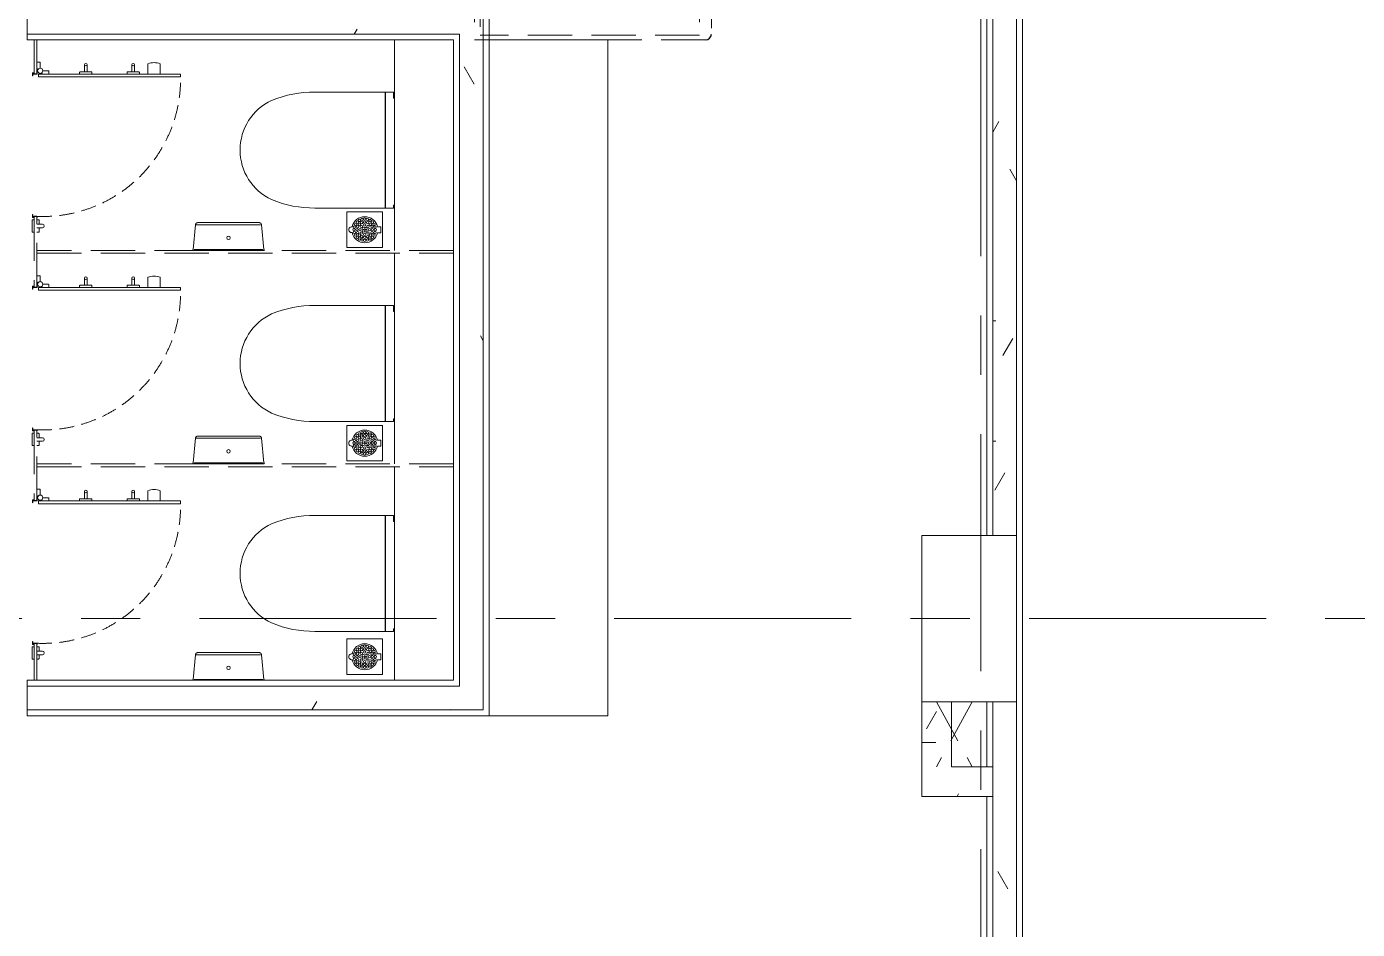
# Model space of a CAD drawing. Header units: millimetres. Extents: x -1834842 to 700335, y -490313101 to 518363.
# Drawn here: x -1238549 to -1232934, y 317059 to 320866 of the extents above; entities that cross this region are included whole.
import ezdxf

# ---------------------------------------------------------------- set-up
doc = ezdxf.new("R2010")
doc.units = ezdxf.units.MM
doc.header["$LTSCALE"] = 0.5
for name, pattern in [('DASHED', [19.05, 12.7, -6.35]), ('IDA - Grid Line', [3500, 2000, -500, 500, -500]), ('IDA - Hidden 065', [537.5, 375, -162.5])]:
    doc.linetypes.add(name, pattern=pattern)
doc.layers.get('0').update_dxf_attribs({"color": 8})
for name, color, linetype, lineweight in [('0-1', 8, 'Continuous', 5), ('A-_FURT----_E', 6, 'Continuous', 9), ('A-_WALL----_H-1', 7, 'Continuous', 9), ('S-_COLN----_E-2', 7, 'Continuous', 9)]:
    doc.layers.add(name, color=color, linetype=linetype, lineweight=lineweight)
doc.layers.add('0-LOWER ROOF', color=7, linetype='Continuous')
for name, color, linetype, lineweight, true_color in [('A-_DETA----_E-2', 6, 'IDA - Hidden 065', 9, 0xff00ff), ('A-_DETA----_E-3', 6, 'Continuous', 25, 0xff00ff), ('A-_DETA----_ED-3', 6, 'IDA - Hidden 065', 9, 0xff00ff), ('A-_FLOR----_E', 6, 'Continuous', 9, 0xff00ff), ('A-_GENM----_M', 6, 'Continuous', 9, 0xff00ff), ('A-_WALL----_E', 6, 'Continuous', 9, 0xff00ff), ('A-_WALL----_E-1', 6, 'Continuous', 18, 0xff00ff), ('A-_WALL----_H-2', 9, 'Continuous', 9, 0x808080), ('A-_WALLPRTN_E-1', 6, 'Continuous', 18, 0xff00ff), ('M-_SANIFIXR_E', 6, 'Continuous', 9, 0xff00ff), ('S-_ANOTGRID_E-1', 9, 'IDA - Grid Line', 9, 0x808080)]:
    doc.layers.add(name, color=color, linetype=linetype, lineweight=lineweight, true_color=true_color)

# ---------------------------------------------------------------- blocks, each defined once
blk = doc.blocks.new('1599_DB_A_BLK3_1STGD_R21_rvt-2-BLK 2 LOWER ROOF PLAN')
at = {"color": 8}
for p, q in [((-164544, -30416.4), (-164544, -30446.9)), ((-164533, -30416.4), (-164533, -30446.9)), ((-164344, -30416.4), (-164344, -30446.9)), ((-164333, -30416.4), (-164333, -30446.9)), ((-164276.4, -30455.9), (-164276.4, -30412.9)), ((-164224.4, -30412.9), (-164224.4, -30455.9)), ((-164564.5, -30448.9), (-164564.5, -30455.9)), ((-164514.5, -30446.9), (-164562.5, -30446.9)), ((-164512.5, -30455.9), (-164512.5, -30448.9)), ((-164364.5, -30448.9), (-164364.5, -30455.9)), ((-164314.5, -30446.9), (-164362.5, -30446.9)), ((-164312.5, -30455.9), (-164312.5, -30448.9)), ((-164765.4, -31120.8), (-164765.4, -31072.8)), ((-164756.4, -31070.8), (-164763.4, -31070.8)), ((-164744.4, -31070.8), (-164737.4, -31070.8)), ((-164744.4, -31089.3), (-164720.9, -31089.3)), ((-164744.4, -31104.3), (-164720.9, -31104.3)), ((-164735.4, -31089.3), (-164735.4, -31072.8)), ((-164735.4, -31120.8), (-164735.4, -31104.3)), ((-164756.4, -31122.8), (-164763.4, -31122.8)), ((-164744.4, -31122.8), (-164737.4, -31122.8)), ((-164544, -31316.4), (-164544, -31346.9)), ((-164533, -31316.4), (-164533, -31346.9)), ((-164344, -31316.4), (-164344, -31346.9)), ((-164333, -31316.4), (-164333, -31346.9)), ((-164276.4, -31355.9), (-164276.4, -31312.9)), ((-164224.4, -31312.9), (-164224.4, -31355.9)), ((-164564.5, -31348.9), (-164564.5, -31355.9)), ((-164514.5, -31346.9), (-164562.5, -31346.9)), ((-164512.5, -31355.9), (-164512.5, -31348.9)), ((-164364.5, -31348.9), (-164364.5, -31355.9)), ((-164314.5, -31346.9), (-164362.5, -31346.9)), ((-164312.5, -31355.9), (-164312.5, -31348.9)), ((-164765.4, -32020.8), (-164765.4, -31972.8)), ((-164756.4, -31970.8), (-164763.4, -31970.8)), ((-164744.4, -31970.8), (-164737.4, -31970.8)), ((-164744.4, -31989.3), (-164720.9, -31989.3)), ((-164744.4, -32004.3), (-164720.9, -32004.3)), ((-164735.4, -31989.3), (-164735.4, -31972.8)), ((-164735.4, -32020.8), (-164735.4, -32004.3)), ((-164756.4, -32022.8), (-164763.4, -32022.8)), ((-164744.4, -32022.8), (-164737.4, -32022.8)), ((-164544, -32216.4), (-164544, -32246.9)), ((-164533, -32216.4), (-164533, -32246.9)), ((-164344, -32216.4), (-164344, -32246.9)), ((-164333, -32216.4), (-164333, -32246.9)), ((-164276.4, -32255.9), (-164276.4, -32212.9)), ((-164224.4, -32212.9), (-164224.4, -32255.9)), ((-164564.5, -32248.9), (-164564.5, -32255.9)), ((-164514.5, -32246.9), (-164562.5, -32246.9)), ((-164512.5, -32255.9), (-164512.5, -32248.9)), ((-164364.5, -32248.9), (-164364.5, -32255.9)), ((-164314.5, -32246.9), (-164362.5, -32246.9)), ((-164312.5, -32255.9), (-164312.5, -32248.9)), ((-164765.4, -32920.8), (-164765.4, -32872.8)), ((-164756.4, -32870.8), (-164763.4, -32870.8)), ((-164744.4, -32870.8), (-164737.4, -32870.8)), ((-164744.4, -32889.3), (-164720.9, -32889.3)), ((-164735.4, -32889.3), (-164735.4, -32872.8)), ((-164756.4, -32922.8), (-164763.4, -32922.8)), ((-164744.4, -32904.3), (-164720.9, -32904.3)), ((-164744.4, -32922.8), (-164737.4, -32922.8)), ((-164735.4, -32920.8), (-164735.4, -32904.3))]:
    blk.add_line(p, q, dxfattribs=at)
for points in [[(-164730.9, -30431.4), (-164730.9, -30408.4, 0.414214), (-164732.9, -30406.4), (-164744.4, -30406.4), (-164744.4, -30433.9), (-164742, -30433.9), (-164742, -30442.4)], [(-164719.9, -30442.4), (-164696.9, -30442.4, -0.414214), (-164694.9, -30444.4), (-164694.9, -30455.9), (-164722.4, -30455.9), (-164722.4, -30453.5), (-164730.9, -30453.5)], [(-164730.9, -31331.4), (-164730.9, -31308.4, 0.414214), (-164732.9, -31306.4), (-164744.4, -31306.4), (-164744.4, -31333.9), (-164742, -31333.9), (-164742, -31342.4)], [(-164719.9, -31342.4), (-164696.9, -31342.4, -0.414214), (-164694.9, -31344.4), (-164694.9, -31355.9), (-164722.4, -31355.9), (-164722.4, -31353.5), (-164730.9, -31353.5)], [(-164730.9, -32231.4), (-164730.9, -32208.4, 0.414214), (-164732.9, -32206.4), (-164744.4, -32206.4), (-164744.4, -32233.9), (-164742, -32233.9), (-164742, -32242.4)], [(-164719.9, -32242.4), (-164696.9, -32242.4, -0.414214), (-164694.9, -32244.4), (-164694.9, -32255.9), (-164722.4, -32255.9), (-164722.4, -32253.5), (-164730.9, -32253.5)]]:
    blk.add_lwpolyline(points, format="xyb", dxfattribs=at)
for points in [[(-164763.7, -30461.9, 0.291473), (-164762.5, -30463.7, 1), (-164762, -30462.6, -0.291473), (-164762.5, -30461.9), (-164762.5, -30454.1, -0.350085), (-164760.7, -30452.9, -1), (-164760.7, -30455.4), (-164760.7, -30455.9), (-164744.2, -30455.9, 0.414214), (-164743.7, -30455.4), (-164743.7, -30451.8, 0.327538), (-164744.4, -30450.9), (-164744.4, -30454.7), (-164756.4, -30454.7), (-164756.4, -30451.9, 0.414214), (-164757.4, -30450.9), (-164760.7, -30450.9, 0.414214), (-164763.7, -30453.9)], [(-164763.7, -31050, -0.291473), (-164762.5, -31048.2, -1), (-164762, -31049.3, 0.291473), (-164762.5, -31050), (-164762.5, -31057.8, 0.350085), (-164760.7, -31059, 1), (-164760.7, -31056.5), (-164760.7, -31056), (-164744.2, -31056, -0.414214), (-164743.7, -31056.5), (-164743.7, -31060.1, -0.327538), (-164744.4, -31061), (-164744.4, -31057.2), (-164756.4, -31057.2), (-164756.4, -31060, -0.414214), (-164757.4, -31061), (-164760.7, -31061, -0.414214), (-164763.7, -31058)], [(-164763.7, -31361.9, 0.291473), (-164762.5, -31363.7, 1), (-164762, -31362.6, -0.291473), (-164762.5, -31361.9), (-164762.5, -31354.1, -0.350085), (-164760.7, -31352.9, -1), (-164760.7, -31355.4), (-164760.7, -31355.9), (-164744.2, -31355.9, 0.414214), (-164743.7, -31355.4), (-164743.7, -31351.8, 0.327538), (-164744.4, -31350.9), (-164744.4, -31354.7), (-164756.4, -31354.7), (-164756.4, -31351.9, 0.414214), (-164757.4, -31350.9), (-164760.7, -31350.9, 0.414214), (-164763.7, -31353.9)], [(-164763.7, -31950, -0.291473), (-164762.5, -31948.2, -1), (-164762, -31949.3, 0.291473), (-164762.5, -31950), (-164762.5, -31957.8, 0.350085), (-164760.7, -31959, 1), (-164760.7, -31956.5), (-164760.7, -31956), (-164744.2, -31956, -0.414214), (-164743.7, -31956.5), (-164743.7, -31960.1, -0.327538), (-164744.4, -31961), (-164744.4, -31957.2), (-164756.4, -31957.2), (-164756.4, -31960, -0.414214), (-164757.4, -31961), (-164760.7, -31961, -0.414214), (-164763.7, -31958)], [(-164763.7, -32261.9, 0.291473), (-164762.5, -32263.7, 1), (-164762, -32262.6, -0.291473), (-164762.5, -32261.9), (-164762.5, -32254.1, -0.350085), (-164760.7, -32252.9, -1), (-164760.7, -32255.4), (-164760.7, -32255.9), (-164744.2, -32255.9, 0.414214), (-164743.7, -32255.4), (-164743.7, -32251.8, 0.327538), (-164744.4, -32250.9), (-164744.4, -32254.7), (-164756.4, -32254.7), (-164756.4, -32251.9, 0.414214), (-164757.4, -32250.9), (-164760.7, -32250.9, 0.414214), (-164763.7, -32253.9)], [(-164763.7, -32850, -0.291473), (-164762.5, -32848.2, -1), (-164762, -32849.3, 0.291473), (-164762.5, -32850), (-164762.5, -32857.8, 0.350085), (-164760.7, -32859, 1), (-164760.7, -32856.5), (-164760.7, -32856), (-164744.2, -32856, -0.414214), (-164743.7, -32856.5), (-164743.7, -32860.1, -0.327538), (-164744.4, -32861), (-164744.4, -32857.2), (-164756.4, -32857.2), (-164756.4, -32860, -0.414214), (-164757.4, -32861), (-164760.7, -32861, -0.414214), (-164763.7, -32858)]]:
    blk.add_lwpolyline(points, format="xyb", close=True, dxfattribs=at)
for points in [[(-164738.5, -30467.9), (-164138.5, -30467.9), (-164138.5, -30455.9), (-164738.5, -30455.9)], [(-164738.5, -31367.9), (-164138.5, -31367.9), (-164138.5, -31355.9), (-164738.5, -31355.9)], [(-164738.5, -32267.9), (-164138.5, -32267.9), (-164138.5, -32255.9), (-164738.5, -32255.9)]]:
    blk.add_lwpolyline(points, close=True, dxfattribs=at)
for centre, radius in [((-164730.9, -30442.4), 11), ((-164538.5, -30416.4), 5.5), ((-164338.5, -30416.4), 5.5), ((-164730.9, -31342.4), 11), ((-164538.5, -31316.4), 5.5), ((-164338.5, -31316.4), 5.5), ((-164538.5, -32216.4), 5.5), ((-164338.5, -32216.4), 5.5), ((-164730.9, -32242.4), 11)]:
    blk.add_circle(centre, radius, dxfattribs=at)
for centre, radius, start, end in [((-164250.4, -30478), 70.1, 68.2289, 111.7711), ((-164562.5, -30448.9), 2, 90, 180), ((-164514.5, -30448.9), 2, 0, 90), ((-164362.5, -30448.9), 2, 90, 180), ((-164314.5, -30448.9), 2, 0, 90), ((-164763.4, -31072.8), 2, 90, 180), ((-164737.4, -31072.8), 2, 0, 90), ((-164720.9, -31096.8), 7.5, 270, 90), ((-164763.4, -31120.8), 2, 180, 270), ((-164737.4, -31120.8), 2, 270, 0), ((-164250.4, -31378), 70.1, 68.2289, 111.7711), ((-164562.5, -31348.9), 2, 90, 180), ((-164514.5, -31348.9), 2, 0, 90), ((-164362.5, -31348.9), 2, 90, 180), ((-164314.5, -31348.9), 2, 0, 90), ((-164763.4, -31972.8), 2, 90, 180), ((-164737.4, -31972.8), 2, 0, 90), ((-164720.9, -31996.8), 7.5, 270, 90), ((-164763.4, -32020.8), 2, 180, 270), ((-164737.4, -32020.8), 2, 270, 0), ((-164250.4, -32278), 70.1, 68.2289, 111.7711), ((-164562.5, -32248.9), 2, 90, 180), ((-164514.5, -32248.9), 2, 0, 90), ((-164362.5, -32248.9), 2, 90, 180), ((-164314.5, -32248.9), 2, 0, 90), ((-164763.4, -32872.8), 2, 90, 180), ((-164737.4, -32872.8), 2, 0, 90), ((-164720.9, -32896.8), 7.5, 270, 90), ((-164763.4, -32920.8), 2, 180, 270), ((-164737.4, -32920.8), 2, 270, 0)]:
    blk.add_arc(centre, radius, start, end, dxfattribs=at)
at = {"color": 8, "linetype": 'DASHED', "ltscale": 10}
for centre in [(-164719.2, -30475.8), (-164719.2, -31375.8), (-164719.2, -32275.8)]:
    blk.add_arc(centre, 580.8, 267.4769, 0.7806, dxfattribs=at)
at = {"layer": 'A-_DETA----_E-2', "color": 8}
for p, q in [((-162898.9, -29512.4), (-162898.9, -30312.4)), ((-162873.9, -29532.4), (-162873.9, -30292.4)), ((-161948.9, -29512.4), (-161948.9, -30312.4)), ((-161898.9, -29537.4), (-161898.9, -30287.4)), ((-164744.4, -30312.4), (-164756.4, -30312.4)), ((-164756.4, -30312.4), (-164756.4, -30455.9)), ((-164744.4, -30455.9), (-164744.4, -30312.4)), ((-161923.9, -30312.4), (-162898.9, -30312.4)), ((-161948.9, -30292.4), (-162873.9, -30292.4)), ((-164756.4, -30455.9), (-164744.4, -30455.9)), ((-164744.4, -31055.9), (-164756.4, -31055.9)), ((-164756.4, -31055.9), (-164756.4, -31355.9)), ((-164744.4, -31355.9), (-164744.4, -31055.9)), ((-162986.4, -31199.9), (-164744.4, -31199.9)), ((-164744.4, -31199.9), (-164744.4, -31211.9)), ((-164744.4, -31211.9), (-162986.4, -31211.9)), ((-162986.4, -31211.9), (-162986.4, -31199.9)), ((-164756.4, -31355.9), (-164744.4, -31355.9)), ((-164744.4, -31955.9), (-164756.4, -31955.9)), ((-164756.4, -31955.9), (-164756.4, -32255.9)), ((-164744.4, -32255.9), (-164744.4, -31955.9)), ((-162986.4, -32099.9), (-164744.4, -32099.9)), ((-164744.4, -32099.9), (-164744.4, -32111.9)), ((-164744.4, -32111.9), (-162986.4, -32111.9)), ((-162986.4, -32111.9), (-162986.4, -32099.9)), ((-164756.4, -32255.9), (-164744.4, -32255.9)), ((-164756.4, -32855.9), (-164744.4, -32855.9)), ((-164756.4, -33012.4), (-164756.4, -32855.9)), ((-164744.4, -32855.9), (-164744.4, -33012.4)), ((-164744.4, -33012.4), (-164756.4, -33012.4))]:
    blk.add_line(p, q, dxfattribs=at)
at = {"layer": 'A-_DETA----_E-3', "color": 8}
blk.add_arc((-161923.9, -30287.4), 25, 270, 0, dxfattribs=at)
at = {"layer": 'A-_DETA----_ED-3', "color": 8}
for p, q in [((-160948.9, -33102.4), (-160798.9, -33377.4)), ((-160798.9, -33102.4), (-160948.9, -33377.4))]:
    blk.add_line(p, q, dxfattribs=at)
at = {"layer": 'A-_FLOR----_E', "color": 8}
for p, q in [((-160711.4, -32402.4), (-160711.4, -28552.4)), ((-160886.4, -33377.4), (-160886.4, -33102.4)), ((-160886.4, -33102.4), (-160736.4, -33102.4)), ((-160711.4, -33377.4), (-160886.4, -33377.4)), ((-160711.4, -37489.9), (-160711.4, -33377.4))]:
    blk.add_line(p, q, dxfattribs=at)
at = {"layer": 'A-_FURT----_E', "color": 8}
for p, q in [((-164075.9, -31091.4), (-164085, -31195.8)), ((-163936.4, -31091.4), (-164072.1, -31091.4)), ((-163800.6, -31091.4), (-163936.4, -31091.4)), ((-163787.7, -31195.8), (-163796.8, -31091.4)), ((-164085, -31195.8), (-164088.6, -31199.4)), ((-163936.4, -31199.4), (-164087, -31199.4)), ((-164087, -31199.4), (-163936.4, -31199.4)), ((-164081.7, -31195.8), (-163936.4, -31195.8)), ((-164073.2, -31196.4), (-164073.2, -31196.4)), ((-163936.4, -31195.8), (-163996.9, -31195.8)), ((-163936.4, -31195.8), (-163791.1, -31195.8)), ((-163875.8, -31195.8), (-163936.4, -31195.8)), ((-163936.4, -31199.4), (-163797.9, -31199.4)), ((-163797.9, -31199.4), (-163936.4, -31199.4)), ((-163799.5, -31196.4), (-163799.5, -31196.4)), ((-163796, -31199.4), (-163785.7, -31199.4)), ((-163785.7, -31199.4), (-163796, -31199.4)), ((-163784.2, -31199.4), (-163787.7, -31195.8)), ((-164075.9, -31991.4), (-164085, -32095.8)), ((-163936.4, -31991.4), (-164072.1, -31991.4)), ((-163800.6, -31991.4), (-163936.4, -31991.4)), ((-163787.7, -32095.8), (-163796.8, -31991.4)), ((-164085, -32095.8), (-164088.6, -32099.4)), ((-163936.4, -32099.4), (-164087, -32099.4)), ((-164087, -32099.4), (-163936.4, -32099.4)), ((-164081.7, -32095.8), (-163936.4, -32095.8)), ((-164073.2, -32096.4), (-164073.2, -32096.4)), ((-163936.4, -32095.8), (-163996.9, -32095.8)), ((-163936.4, -32095.8), (-163791.1, -32095.8)), ((-163875.8, -32095.8), (-163936.4, -32095.8)), ((-163936.4, -32099.4), (-163797.9, -32099.4)), ((-163797.9, -32099.4), (-163936.4, -32099.4)), ((-163799.5, -32096.4), (-163799.5, -32096.4)), ((-163796, -32099.4), (-163785.7, -32099.4)), ((-163785.7, -32099.4), (-163796, -32099.4)), ((-163784.2, -32099.4), (-163787.7, -32095.8)), ((-164075.9, -32904.4), (-164085, -33008.8)), ((-163936.4, -32904.4), (-164072.1, -32904.4)), ((-163800.6, -32904.4), (-163936.4, -32904.4)), ((-163787.7, -33008.8), (-163796.8, -32904.4)), ((-164085, -33008.8), (-164088.6, -33012.4)), ((-163936.4, -33012.4), (-164087, -33012.4)), ((-164087, -33012.4), (-163936.4, -33012.4)), ((-164081.7, -33008.8), (-163936.4, -33008.8)), ((-164073.2, -33009.4), (-164073.2, -33009.4)), ((-163936.4, -33008.8), (-163996.9, -33008.8)), ((-163936.4, -33008.8), (-163791.1, -33008.8)), ((-163875.8, -33008.8), (-163936.4, -33008.8)), ((-163936.4, -33012.4), (-163797.9, -33012.4)), ((-163797.9, -33012.4), (-163936.4, -33012.4)), ((-163799.5, -33009.4), (-163799.5, -33009.4)), ((-163796, -33012.4), (-163785.7, -33012.4)), ((-163785.7, -33012.4), (-163796, -33012.4)), ((-163784.2, -33012.4), (-163787.7, -33008.8))]:
    blk.add_line(p, q, dxfattribs=at)
at = {"layer": 'A-_FURT----_E', "color": 8, "flags": 128}
for points in [[(-164075.9, -31091.4), (-164075.8, -31091), (-164075.7, -31090.6), (-164075.6, -31090.2), (-164075.5, -31089.7), (-164075.3, -31089.3), (-164075.2, -31088.9), (-164075, -31088.5), (-164074.8, -31088.1), (-164074.6, -31087.7), (-164074.3, -31087.4), (-164074.1, -31087), (-164073.8, -31086.7), (-164073.5, -31086.3), (-164073.3, -31086), (-164073, -31085.7), (-164072.6, -31085.4), (-164072.3, -31085.1), (-164072, -31084.8), (-164071.6, -31084.5), (-164071.3, -31084.3), (-164070.9, -31084), (-164070.5, -31083.8), (-164070.1, -31083.6), (-164069.8, -31083.4), (-164069.4, -31083.2), (-164068.9, -31083.1), (-164068.5, -31082.9), (-164068.1, -31082.8), (-164067.7, -31082.7), (-164067.3, -31082.6)], [(-164067.3, -31082.6), (-164066.8, -31082.5), (-164066.4, -31082.4), (-164066, -31082.4), (-164065.5, -31082.4), (-164065.1, -31082.4)], [(-163936.4, -31082.4), (-163941.5, -31082.4), (-163946.7, -31082.4), (-163951.8, -31082.4), (-163956.9, -31082.4), (-163962, -31082.4), (-163967, -31082.4), (-163972, -31082.4), (-163976.9, -31082.4), (-163981.7, -31082.4), (-163986.5, -31082.4), (-163991.2, -31082.4), (-163995.8, -31082.4), (-164000.3, -31082.4), (-164004.8, -31082.4), (-164009.1, -31082.4), (-164013.3, -31082.4), (-164017.3, -31082.4), (-164021.3, -31082.4), (-164025.1, -31082.4), (-164028.7, -31082.4), (-164032.2, -31082.4), (-164035.6, -31082.4), (-164038.8, -31082.4), (-164041.8, -31082.4), (-164044.7, -31082.4), (-164047.4, -31082.4), (-164049.9, -31082.4), (-164052.3, -31082.4), (-164054.4, -31082.4), (-164056.4, -31082.4), (-164058.1, -31082.4), (-164059.7, -31082.4), (-164061.1, -31082.4), (-164062.3, -31082.4), (-164063.2, -31082.4), (-164064, -31082.4), (-164064.6, -31082.4), (-164065, -31082.4), (-164065.1, -31082.4), (-164065.1, -31082.4)], [(-164065.1, -31082.4), (-164065, -31082.4), (-164064.7, -31082.4), (-164064.2, -31082.4), (-164063.5, -31082.4), (-164062.6, -31082.4), (-164061.4, -31082.4), (-164060.1, -31082.4), (-164058.6, -31082.4), (-164056.9, -31082.4), (-164055, -31082.4), (-164052.9, -31082.4), (-164050.6, -31082.4), (-164048.1, -31082.4), (-164045.5, -31082.4), (-164042.6, -31082.4), (-164039.6, -31082.4), (-164036.5, -31082.4), (-164033.2, -31082.4), (-164029.7, -31082.4), (-164026.1, -31082.4), (-164022.3, -31082.4), (-164018.4, -31082.4), (-164014.4, -31082.4), (-164010.2, -31082.4), (-164005.9, -31082.4), (-164001.5, -31082.4), (-163997.1, -31082.4), (-163992.5, -31082.4), (-163987.8, -31082.4), (-163983, -31082.4), (-163978.2, -31082.4), (-163973.3, -31082.4), (-163968.3, -31082.4), (-163963.3, -31082.4), (-163958.3, -31082.4), (-163953.2, -31082.4), (-163948, -31082.4), (-163942.9, -31082.4), (-163937.8, -31082.4), (-163936.4, -31082.4)], [(-163936.4, -31082.4), (-163931.2, -31082.4), (-163926.1, -31082.4), (-163921, -31082.4), (-163915.9, -31082.4), (-163910.8, -31082.4), (-163905.8, -31082.4), (-163900.8, -31082.4), (-163895.9, -31082.4), (-163891, -31082.4), (-163886.2, -31082.4), (-163881.5, -31082.4), (-163876.9, -31082.4), (-163872.4, -31082.4), (-163868, -31082.4), (-163863.7, -31082.4), (-163859.5, -31082.4), (-163855.4, -31082.4), (-163851.5, -31082.4), (-163847.7, -31082.4), (-163844, -31082.4), (-163840.5, -31082.4), (-163837.1, -31082.4), (-163833.9, -31082.4), (-163830.9, -31082.4), (-163828, -31082.4), (-163825.3, -31082.4), (-163822.8, -31082.4), (-163820.5, -31082.4), (-163818.3, -31082.4), (-163816.4, -31082.4), (-163814.6, -31082.4), (-163813, -31082.4), (-163811.6, -31082.4), (-163810.5, -31082.4), (-163809.5, -31082.4), (-163808.7, -31082.4), (-163808.2, -31082.4), (-163807.8, -31082.4), (-163807.6, -31082.4), (-163807.6, -31082.4)], [(-163807.6, -31082.4), (-163807.7, -31082.4), (-163808, -31082.4), (-163808.5, -31082.4), (-163809.3, -31082.4), (-163810.2, -31082.4), (-163811.3, -31082.4), (-163812.6, -31082.4), (-163814.2, -31082.4), (-163815.9, -31082.4), (-163817.8, -31082.4), (-163819.9, -31082.4), (-163822.2, -31082.4), (-163824.6, -31082.4), (-163827.3, -31082.4), (-163830.1, -31082.4), (-163833.1, -31082.4), (-163836.3, -31082.4), (-163839.6, -31082.4), (-163843, -31082.4), (-163846.7, -31082.4), (-163850.4, -31082.4), (-163854.3, -31082.4), (-163858.4, -31082.4), (-163862.5, -31082.4), (-163866.8, -31082.4), (-163871.2, -31082.4), (-163875.7, -31082.4), (-163880.3, -31082.4), (-163885, -31082.4), (-163889.7, -31082.4), (-163894.6, -31082.4), (-163899.5, -31082.4), (-163904.4, -31082.4), (-163909.4, -31082.4), (-163914.5, -31082.4), (-163919.6, -31082.4), (-163924.7, -31082.4), (-163929.8, -31082.4), (-163935, -31082.4), (-163936.4, -31082.4)], [(-163807.6, -31082.4), (-163807.2, -31082.4), (-163806.7, -31082.4), (-163806.3, -31082.5), (-163805.9, -31082.5), (-163805.4, -31082.6), (-163805, -31082.7), (-163804.6, -31082.8), (-163804.2, -31082.9), (-163803.8, -31083.1), (-163803.4, -31083.2), (-163803, -31083.4), (-163802.6, -31083.6), (-163802.2, -31083.8), (-163801.8, -31084), (-163801.4, -31084.3), (-163801.1, -31084.5), (-163800.7, -31084.8), (-163800.4, -31085.1), (-163800.1, -31085.4), (-163799.8, -31085.7), (-163799.5, -31086), (-163799.2, -31086.3), (-163798.9, -31086.7), (-163798.6, -31087), (-163798.4, -31087.4), (-163798.2, -31087.8), (-163798, -31088.2), (-163797.8, -31088.6), (-163797.6, -31089), (-163797.4, -31089.4), (-163797.3, -31089.8), (-163797.1, -31090.2), (-163797, -31090.6), (-163796.9, -31091), (-163796.8, -31091.4)], [(-164075.9, -31991.4), (-164075.8, -31991), (-164075.7, -31990.6), (-164075.6, -31990.2), (-164075.5, -31989.7), (-164075.3, -31989.3), (-164075.2, -31988.9), (-164075, -31988.5), (-164074.8, -31988.1), (-164074.6, -31987.7), (-164074.3, -31987.4), (-164074.1, -31987), (-164073.8, -31986.7), (-164073.5, -31986.3), (-164073.3, -31986), (-164073, -31985.7), (-164072.6, -31985.4), (-164072.3, -31985.1), (-164072, -31984.8), (-164071.6, -31984.5), (-164071.3, -31984.3), (-164070.9, -31984), (-164070.5, -31983.8), (-164070.1, -31983.6), (-164069.8, -31983.4), (-164069.4, -31983.2), (-164068.9, -31983.1), (-164068.5, -31982.9), (-164068.1, -31982.8), (-164067.7, -31982.7), (-164067.3, -31982.6)], [(-164067.3, -31982.6), (-164066.8, -31982.5), (-164066.4, -31982.4), (-164066, -31982.4), (-164065.5, -31982.4), (-164065.1, -31982.4)], [(-163936.4, -31982.4), (-163941.5, -31982.4), (-163946.7, -31982.4), (-163951.8, -31982.4), (-163956.9, -31982.4), (-163962, -31982.4), (-163967, -31982.4), (-163972, -31982.4), (-163976.9, -31982.4), (-163981.7, -31982.4), (-163986.5, -31982.4), (-163991.2, -31982.4), (-163995.8, -31982.4), (-164000.3, -31982.4), (-164004.8, -31982.4), (-164009.1, -31982.4), (-164013.3, -31982.4), (-164017.3, -31982.4), (-164021.3, -31982.4), (-164025.1, -31982.4), (-164028.7, -31982.4), (-164032.2, -31982.4), (-164035.6, -31982.4), (-164038.8, -31982.4), (-164041.8, -31982.4), (-164044.7, -31982.4), (-164047.4, -31982.4), (-164049.9, -31982.4), (-164052.3, -31982.4), (-164054.4, -31982.4), (-164056.4, -31982.4), (-164058.1, -31982.4), (-164059.7, -31982.4), (-164061.1, -31982.4), (-164062.3, -31982.4), (-164063.2, -31982.4), (-164064, -31982.4), (-164064.6, -31982.4), (-164065, -31982.4), (-164065.1, -31982.4), (-164065.1, -31982.4)], [(-164065.1, -31982.4), (-164065, -31982.4), (-164064.7, -31982.4), (-164064.2, -31982.4), (-164063.5, -31982.4), (-164062.6, -31982.4), (-164061.4, -31982.4), (-164060.1, -31982.4), (-164058.6, -31982.4), (-164056.9, -31982.4), (-164055, -31982.4), (-164052.9, -31982.4), (-164050.6, -31982.4), (-164048.1, -31982.4), (-164045.5, -31982.4), (-164042.6, -31982.4), (-164039.6, -31982.4), (-164036.5, -31982.4), (-164033.2, -31982.4), (-164029.7, -31982.4), (-164026.1, -31982.4), (-164022.3, -31982.4), (-164018.4, -31982.4), (-164014.4, -31982.4), (-164010.2, -31982.4), (-164005.9, -31982.4), (-164001.5, -31982.4), (-163997.1, -31982.4), (-163992.5, -31982.4), (-163987.8, -31982.4), (-163983, -31982.4), (-163978.2, -31982.4), (-163973.3, -31982.4), (-163968.3, -31982.4), (-163963.3, -31982.4), (-163958.3, -31982.4), (-163953.2, -31982.4), (-163948, -31982.4), (-163942.9, -31982.4), (-163937.8, -31982.4), (-163936.4, -31982.4)], [(-163936.4, -31982.4), (-163931.2, -31982.4), (-163926.1, -31982.4), (-163921, -31982.4), (-163915.9, -31982.4), (-163910.8, -31982.4), (-163905.8, -31982.4), (-163900.8, -31982.4), (-163895.9, -31982.4), (-163891, -31982.4), (-163886.2, -31982.4), (-163881.5, -31982.4), (-163876.9, -31982.4), (-163872.4, -31982.4), (-163868, -31982.4), (-163863.7, -31982.4), (-163859.5, -31982.4), (-163855.4, -31982.4), (-163851.5, -31982.4), (-163847.7, -31982.4), (-163844, -31982.4), (-163840.5, -31982.4), (-163837.1, -31982.4), (-163833.9, -31982.4), (-163830.9, -31982.4), (-163828, -31982.4), (-163825.3, -31982.4), (-163822.8, -31982.4), (-163820.5, -31982.4), (-163818.3, -31982.4), (-163816.4, -31982.4), (-163814.6, -31982.4), (-163813, -31982.4), (-163811.6, -31982.4), (-163810.5, -31982.4), (-163809.5, -31982.4), (-163808.7, -31982.4), (-163808.2, -31982.4), (-163807.8, -31982.4), (-163807.6, -31982.4), (-163807.6, -31982.4)], [(-163807.6, -31982.4), (-163807.7, -31982.4), (-163808, -31982.4), (-163808.5, -31982.4), (-163809.3, -31982.4), (-163810.2, -31982.4), (-163811.3, -31982.4), (-163812.6, -31982.4), (-163814.2, -31982.4), (-163815.9, -31982.4), (-163817.8, -31982.4), (-163819.9, -31982.4), (-163822.2, -31982.4), (-163824.6, -31982.4), (-163827.3, -31982.4), (-163830.1, -31982.4), (-163833.1, -31982.4), (-163836.3, -31982.4), (-163839.6, -31982.4), (-163843, -31982.4), (-163846.7, -31982.4), (-163850.4, -31982.4), (-163854.3, -31982.4), (-163858.4, -31982.4), (-163862.5, -31982.4), (-163866.8, -31982.4), (-163871.2, -31982.4), (-163875.7, -31982.4), (-163880.3, -31982.4), (-163885, -31982.4), (-163889.7, -31982.4), (-163894.6, -31982.4), (-163899.5, -31982.4), (-163904.4, -31982.4), (-163909.4, -31982.4), (-163914.5, -31982.4), (-163919.6, -31982.4), (-163924.7, -31982.4), (-163929.8, -31982.4), (-163935, -31982.4), (-163936.4, -31982.4)], [(-163807.6, -31982.4), (-163807.2, -31982.4), (-163806.7, -31982.4), (-163806.3, -31982.5), (-163805.9, -31982.5), (-163805.4, -31982.6), (-163805, -31982.7), (-163804.6, -31982.8), (-163804.2, -31982.9), (-163803.8, -31983.1), (-163803.4, -31983.2), (-163803, -31983.4), (-163802.6, -31983.6), (-163802.2, -31983.8), (-163801.8, -31984), (-163801.4, -31984.3), (-163801.1, -31984.5), (-163800.7, -31984.8), (-163800.4, -31985.1), (-163800.1, -31985.4), (-163799.8, -31985.7), (-163799.5, -31986), (-163799.2, -31986.3), (-163798.9, -31986.7), (-163798.6, -31987), (-163798.4, -31987.4), (-163798.2, -31987.8), (-163798, -31988.2), (-163797.8, -31988.6), (-163797.6, -31989), (-163797.4, -31989.4), (-163797.3, -31989.8), (-163797.1, -31990.2), (-163797, -31990.6), (-163796.9, -31991), (-163796.8, -31991.4)], [(-164075.9, -32904.4), (-164075.8, -32904), (-164075.7, -32903.6), (-164075.6, -32903.2), (-164075.5, -32902.7), (-164075.3, -32902.3), (-164075.2, -32901.9), (-164075, -32901.5), (-164074.8, -32901.1), (-164074.6, -32900.7), (-164074.3, -32900.4), (-164074.1, -32900), (-164073.8, -32899.7), (-164073.5, -32899.3), (-164073.3, -32899), (-164073, -32898.7), (-164072.6, -32898.4), (-164072.3, -32898.1), (-164072, -32897.8), (-164071.6, -32897.5), (-164071.3, -32897.3), (-164070.9, -32897), (-164070.5, -32896.8), (-164070.1, -32896.6), (-164069.8, -32896.4), (-164069.4, -32896.2), (-164068.9, -32896.1), (-164068.5, -32895.9), (-164068.1, -32895.8), (-164067.7, -32895.7), (-164067.3, -32895.6)], [(-164067.3, -32895.6), (-164066.8, -32895.5), (-164066.4, -32895.4), (-164066, -32895.4), (-164065.5, -32895.4), (-164065.1, -32895.4)], [(-163936.4, -32895.4), (-163941.5, -32895.4), (-163946.7, -32895.4), (-163951.8, -32895.4), (-163956.9, -32895.4), (-163962, -32895.4), (-163967, -32895.4), (-163972, -32895.4), (-163976.9, -32895.4), (-163981.7, -32895.4), (-163986.5, -32895.4), (-163991.2, -32895.4), (-163995.8, -32895.4), (-164000.3, -32895.4), (-164004.8, -32895.4), (-164009.1, -32895.4), (-164013.3, -32895.4), (-164017.3, -32895.4), (-164021.3, -32895.4), (-164025.1, -32895.4), (-164028.7, -32895.4), (-164032.2, -32895.4), (-164035.6, -32895.4), (-164038.8, -32895.4), (-164041.8, -32895.4), (-164044.7, -32895.4), (-164047.4, -32895.4), (-164049.9, -32895.4), (-164052.3, -32895.4), (-164054.4, -32895.4), (-164056.4, -32895.4), (-164058.1, -32895.4), (-164059.7, -32895.4), (-164061.1, -32895.4), (-164062.3, -32895.4), (-164063.2, -32895.4), (-164064, -32895.4), (-164064.6, -32895.4), (-164065, -32895.4), (-164065.1, -32895.4), (-164065.1, -32895.4)], [(-164065.1, -32895.4), (-164065, -32895.4), (-164064.7, -32895.4), (-164064.2, -32895.4), (-164063.5, -32895.4), (-164062.6, -32895.4), (-164061.4, -32895.4), (-164060.1, -32895.4), (-164058.6, -32895.4), (-164056.9, -32895.4), (-164055, -32895.4), (-164052.9, -32895.4), (-164050.6, -32895.4), (-164048.1, -32895.4), (-164045.5, -32895.4), (-164042.6, -32895.4), (-164039.6, -32895.4), (-164036.5, -32895.4), (-164033.2, -32895.4), (-164029.7, -32895.4), (-164026.1, -32895.4), (-164022.3, -32895.4), (-164018.4, -32895.4), (-164014.4, -32895.4), (-164010.2, -32895.4), (-164005.9, -32895.4), (-164001.5, -32895.4), (-163997.1, -32895.4), (-163992.5, -32895.4), (-163987.8, -32895.4), (-163983, -32895.4), (-163978.2, -32895.4), (-163973.3, -32895.4), (-163968.3, -32895.4), (-163963.3, -32895.4), (-163958.3, -32895.4), (-163953.2, -32895.4), (-163948, -32895.4), (-163942.9, -32895.4), (-163937.8, -32895.4), (-163936.4, -32895.4)], [(-163936.4, -32895.4), (-163931.2, -32895.4), (-163926.1, -32895.4), (-163921, -32895.4), (-163915.9, -32895.4), (-163910.8, -32895.4), (-163905.8, -32895.4), (-163900.8, -32895.4), (-163895.9, -32895.4), (-163891, -32895.4), (-163886.2, -32895.4), (-163881.5, -32895.4), (-163876.9, -32895.4), (-163872.4, -32895.4), (-163868, -32895.4), (-163863.7, -32895.4), (-163859.5, -32895.4), (-163855.4, -32895.4), (-163851.5, -32895.4), (-163847.7, -32895.4), (-163844, -32895.4), (-163840.5, -32895.4), (-163837.1, -32895.4), (-163833.9, -32895.4), (-163830.9, -32895.4), (-163828, -32895.4), (-163825.3, -32895.4), (-163822.8, -32895.4), (-163820.5, -32895.4), (-163818.3, -32895.4), (-163816.4, -32895.4), (-163814.6, -32895.4), (-163813, -32895.4), (-163811.6, -32895.4), (-163810.5, -32895.4), (-163809.5, -32895.4), (-163808.7, -32895.4), (-163808.2, -32895.4), (-163807.8, -32895.4), (-163807.6, -32895.4), (-163807.6, -32895.4)], [(-163807.6, -32895.4), (-163807.7, -32895.4), (-163808, -32895.4), (-163808.5, -32895.4), (-163809.3, -32895.4), (-163810.2, -32895.4), (-163811.3, -32895.4), (-163812.6, -32895.4), (-163814.2, -32895.4), (-163815.9, -32895.4), (-163817.8, -32895.4), (-163819.9, -32895.4), (-163822.2, -32895.4), (-163824.6, -32895.4), (-163827.3, -32895.4), (-163830.1, -32895.4), (-163833.1, -32895.4), (-163836.3, -32895.4), (-163839.6, -32895.4), (-163843, -32895.4), (-163846.7, -32895.4), (-163850.4, -32895.4), (-163854.3, -32895.4), (-163858.4, -32895.4), (-163862.5, -32895.4), (-163866.8, -32895.4), (-163871.2, -32895.4), (-163875.7, -32895.4), (-163880.3, -32895.4), (-163885, -32895.4), (-163889.7, -32895.4), (-163894.6, -32895.4), (-163899.5, -32895.4), (-163904.4, -32895.4), (-163909.4, -32895.4), (-163914.5, -32895.4), (-163919.6, -32895.4), (-163924.7, -32895.4), (-163929.8, -32895.4), (-163935, -32895.4), (-163936.4, -32895.4)], [(-163807.6, -32895.4), (-163807.2, -32895.4), (-163806.7, -32895.4), (-163806.3, -32895.5), (-163805.9, -32895.5), (-163805.4, -32895.6), (-163805, -32895.7), (-163804.6, -32895.8), (-163804.2, -32895.9), (-163803.8, -32896.1), (-163803.4, -32896.2), (-163803, -32896.4), (-163802.6, -32896.6), (-163802.2, -32896.8), (-163801.8, -32897), (-163801.4, -32897.3), (-163801.1, -32897.5), (-163800.7, -32897.8), (-163800.4, -32898.1), (-163800.1, -32898.4), (-163799.8, -32898.7), (-163799.5, -32899), (-163799.2, -32899.3), (-163798.9, -32899.7), (-163798.6, -32900), (-163798.4, -32900.4), (-163798.2, -32900.8), (-163798, -32901.2), (-163797.8, -32901.6), (-163797.6, -32902), (-163797.4, -32902.4), (-163797.3, -32902.8), (-163797.1, -32903.2), (-163797, -32903.6), (-163796.9, -32904), (-163796.8, -32904.4)]]:
    blk.add_lwpolyline(points, dxfattribs=at)
at = {"layer": 'A-_FURT----_E', "color": 8}
for centre, start, end in [((-163936.4, -31146.8), 0, 180), ((-163936.4, -31146.8), 180, 0), ((-163936.4, -32046.8), 0, 180), ((-163936.4, -32046.8), 180, 0), ((-163936.4, -32959.8), 0, 180), ((-163936.4, -32959.8), 180, 0)]:
    blk.add_arc(centre, 7.38, start, end, dxfattribs=at)
at = {"layer": 'A-_GENM----_M', "color": 8}
for p, q in [((-162986.4, -30312.4), (-163236.4, -30312.4)), ((-163236.4, -30312.4), (-163236.4, -31199.4)), ((-162986.4, -33012.4), (-162986.4, -30312.4)), ((-162336.4, -30312.4), (-162836.4, -30312.4)), ((-162836.4, -30312.4), (-162836.4, -33162.4)), ((-162336.4, -33162.4), (-162336.4, -30312.4)), ((-163236.4, -31212.4), (-163236.4, -32099.4)), ((-163236.4, -32112.4), (-163236.4, -33012.4)), ((-163236.4, -33012.4), (-162986.4, -33012.4)), ((-162836.4, -33162.4), (-162336.4, -33162.4))]:
    blk.add_line(p, q, dxfattribs=at)
at = {"layer": 'A-_WALL----_E', "color": 8}
for p, q in [((-160711.4, -32402.4), (-160711.4, -28552.4)), ((-160611.4, -35577.4), (-160611.4, -28552.4)), ((-164786.4, -30287.4), (-162986.4, -30287.4)), ((-162986.4, -30287.4), (-162961.4, -30287.4)), ((-162961.4, -30287.4), (-162961.4, -33037.4)), ((-162986.4, -33037.4), (-164786.4, -33037.4)), ((-162961.4, -33037.4), (-162986.4, -33037.4)), ((-160711.4, -33377.4), (-160711.4, -33102.4)), ((-160711.4, -33377.4), (-160736.4, -33377.4)), ((-160711.4, -33502.4), (-160711.4, -33377.4)), ((-160711.4, -33377.4), (-160711.4, -33502.4)), ((-160711.4, -33502.4), (-160736.4, -33502.4)), ((-160711.4, -35277.4), (-160711.4, -33502.4))]:
    blk.add_line(p, q, dxfattribs=at)
at = {"layer": 'A-_WALL----_E-1', "color": 8}
for p, q in [((-160736.4, -28552.4), (-160736.4, -32402.4)), ((-160586.4, -35577.4), (-160586.4, -28552.4)), ((-160736.4, -33102.4), (-160736.4, -33377.4)), ((-160736.4, -33502.4), (-160736.4, -35277.4))]:
    blk.add_line(p, q, dxfattribs=at)
at = {"layer": 'A-_WALL----_H-1', "color": 8}
for p, q in [((-163393.3, -30266.4), (-163405.4, -30287.4)), ((-162899.8, -30498.4), (-162941.7, -30425.8)), ((-160685.6, -30656.5), (-160711.4, -30701.1)), ((-160611.4, -30906), (-160639.9, -30856.6)), ((-160711.4, -31496), (-160698.2, -31496)), ((-162861.4, -31580.9), (-162873.6, -31559.7)), ((-160626.6, -31570.4), (-160668.5, -31643)), ((-160711.4, -32004), (-160698.2, -32004)), ((-160660.7, -32137.3), (-160702.6, -32209.9)), ((-163563.4, -33101.1), (-163584.4, -33137.4)), ((-162996.5, -33135.1), (-162997.8, -33137.4)), ((-160647.8, -33890.9), (-160689.7, -33818.3))]:
    blk.add_line(p, q, dxfattribs=at)
at = {"layer": 'A-_WALL----_H-2', "color": 8}
for p, q in [((-160948.7, -33144.2), (-160990.6, -33216.8)), ((-161011.4, -33274), (-160952.2, -33274)), ((-160855.7, -33491.2), (-160862.2, -33502.4))]:
    blk.add_line(p, q, dxfattribs=at)
at = {"layer": 'A-_WALLPRTN_E-1', "color": 8}
for p, q in [((-162861.4, -33137.4), (-162861.4, -26562.4)), ((-162861.4, -26562.4), (-162861.4, -33137.4)), ((-162836.4, -33137.4), (-162836.4, -26562.4)), ((-164786.4, -30187.4), (-164786.4, -30312.4)), ((-164786.4, -30312.4), (-162986.4, -30312.4)), ((-162986.4, -30312.4), (-162986.4, -33012.4)), ((-162986.4, -33012.4), (-164786.4, -33012.4)), ((-164786.4, -33012.4), (-164786.4, -33137.4)), ((-161011.4, -33102.4), (-161011.4, -33377.4)), ((-160886.4, -33102.4), (-161011.4, -33102.4)), ((-160886.4, -33377.4), (-160886.4, -33102.4)), ((-164786.4, -33137.4), (-162986.4, -33137.4)), ((-162861.4, -33137.4), (-164786.4, -33137.4)), ((-164786.4, -33137.4), (-164786.4, -33162.4)), ((-164786.4, -33162.4), (-162836.4, -33162.4)), ((-162986.4, -33137.4), (-162961.4, -33137.4)), ((-162961.4, -33137.4), (-162861.4, -33137.4)), ((-162836.4, -33162.4), (-162836.4, -33137.4)), ((-161011.4, -33377.4), (-161011.4, -33502.4)), ((-160736.4, -33377.4), (-160886.4, -33377.4)), ((-161011.4, -33502.4), (-160736.4, -33502.4))]:
    blk.add_line(p, q, dxfattribs=at)
at = {"layer": 'M-_SANIFIXR_E', "color": 8}
for p, q in [((-163239.5, -30531.8), (-163571.6, -30531.8)), ((-163275.1, -31020.5), (-163275.1, -30532.9)), ((-163275.1, -30532.9), (-163274.4, -30532.9)), ((-163274.4, -30532.9), (-163274.4, -31020.5)), ((-163239.5, -30557.1), (-163239.5, -30531.8)), ((-163236.4, -30557.1), (-163239.5, -30557.1)), ((-163571.6, -31021.1), (-163239.5, -31021.1)), ((-163436.4, -31187.4), (-163436.4, -31037.4)), ((-163436.4, -31037.4), (-163286.4, -31037.4)), ((-163286.4, -31037.4), (-163286.4, -31187.4)), ((-163274.4, -31020.5), (-163275.1, -31020.5)), ((-163239.5, -31021.1), (-163239.5, -31009.6)), ((-163239.5, -31009.6), (-163236.4, -31009.6)), ((-163307.8, -31099.9), (-163293.9, -31099.9)), ((-163293.9, -31099.9), (-163293.9, -31124.9)), ((-163293.9, -31124.9), (-163307.8, -31124.9)), ((-163286.4, -31187.4), (-163436.4, -31187.4)), ((-163239.5, -31431.8), (-163571.6, -31431.8)), ((-163275.1, -31920.5), (-163275.1, -31432.9)), ((-163275.1, -31432.9), (-163274.4, -31432.9)), ((-163274.4, -31432.9), (-163274.4, -31920.5)), ((-163239.5, -31457.1), (-163239.5, -31431.8)), ((-163236.4, -31457.1), (-163239.5, -31457.1)), ((-163571.6, -31921.1), (-163239.5, -31921.1)), ((-163436.4, -32087.4), (-163436.4, -31937.4)), ((-163436.4, -31937.4), (-163286.4, -31937.4)), ((-163286.4, -31937.4), (-163286.4, -32087.4)), ((-163274.4, -31920.5), (-163275.1, -31920.5)), ((-163239.5, -31921.1), (-163239.5, -31909.6)), ((-163239.5, -31909.6), (-163236.4, -31909.6)), ((-163307.8, -31999.9), (-163293.9, -31999.9)), ((-163293.9, -31999.9), (-163293.9, -32024.9)), ((-163293.9, -32024.9), (-163307.8, -32024.9)), ((-163286.4, -32087.4), (-163436.4, -32087.4)), ((-163239.5, -32316.8), (-163571.6, -32316.8)), ((-163275.1, -32805.5), (-163275.1, -32317.9)), ((-163275.1, -32317.9), (-163274.4, -32317.9)), ((-163274.4, -32317.9), (-163274.4, -32805.5)), ((-163239.5, -32342.1), (-163239.5, -32316.8)), ((-163236.4, -32342.1), (-163239.5, -32342.1)), ((-163571.6, -32806.1), (-163239.5, -32806.1)), ((-163436.4, -32988.1), (-163436.4, -32838.1)), ((-163436.4, -32838.1), (-163286.4, -32838.1)), ((-163286.4, -32838.1), (-163286.4, -32988.1)), ((-163274.4, -32805.5), (-163275.1, -32805.5)), ((-163239.5, -32806.1), (-163239.5, -32794.6)), ((-163239.5, -32794.6), (-163236.4, -32794.6)), ((-163307.8, -32900.6), (-163293.9, -32900.6)), ((-163293.9, -32900.6), (-163293.9, -32925.6)), ((-163293.9, -32925.6), (-163307.8, -32925.6)), ((-163286.4, -32988.1), (-163436.4, -32988.1))]:
    blk.add_line(p, q, dxfattribs=at)
for centre in [(-163404.9, -31101), (-163400.2, -31089.6), (-163393.2, -31080.6), (-163391.4, -31099.9), (-163384.4, -31089.4), (-163384.1, -31073.5), (-163375.5, -31098.2), (-163373.8, -31082.3), (-163372.7, -31068.8), (-163366.7, -31107.1), (-163361.4, -31067.4), (-163361.4, -31079.9), (-163361.4, -31092.4), (-163356.1, -31107.1), (-163350, -31068.8), (-163348.9, -31082.3), (-163347.2, -31098.2), (-163338.6, -31073.6), (-163338.4, -31089.4), (-163331.3, -31099.9), (-163329.6, -31080.6), (-163322.5, -31089.6), (-163317.8, -31101), (-163406.4, -31112.4), (-163404.9, -31123.7), (-163400.2, -31135.1), (-163393.9, -31112.4), (-163393.2, -31144.2), (-163391.4, -31124.8), (-163384.4, -31135.4), (-163384.2, -31151.2), (-163381.4, -31112.4), (-163375.5, -31126.5), (-163373.8, -31142.4), (-163372.8, -31155.9), (-163366.7, -31117.7), (-163361.4, -31132.4), (-163361.4, -31144.9), (-163361.4, -31157.4), (-163356.1, -31117.7), (-163350, -31155.9), (-163348.9, -31142.4), (-163347.2, -31126.5), (-163341.4, -31112.4), (-163338.6, -31151.2), (-163338.4, -31135.4), (-163331.3, -31124.8), (-163329.6, -31144.2), (-163328.9, -31112.4), (-163322.6, -31135.2), (-163317.8, -31123.8), (-163316.4, -31112.4), (-163404.9, -32001), (-163400.2, -31989.6), (-163393.2, -31980.6), (-163391.4, -31999.9), (-163384.4, -31989.4), (-163384.1, -31973.5), (-163375.5, -31998.2), (-163373.8, -31982.3), (-163372.7, -31968.8), (-163366.7, -32007.1), (-163361.4, -31967.4), (-163361.4, -31979.9), (-163361.4, -31992.4), (-163356.1, -32007.1), (-163350, -31968.8), (-163348.9, -31982.3), (-163347.2, -31998.2), (-163338.6, -31973.6), (-163338.4, -31989.4), (-163331.3, -31999.9), (-163329.6, -31980.6), (-163322.5, -31989.6), (-163317.8, -32001), (-163406.4, -32012.4), (-163404.9, -32023.7), (-163400.2, -32035.1), (-163393.9, -32012.4), (-163393.2, -32044.2), (-163391.4, -32024.8), (-163384.4, -32035.4), (-163384.2, -32051.2), (-163381.4, -32012.4), (-163375.5, -32026.5), (-163373.8, -32042.4), (-163372.8, -32055.9), (-163366.7, -32017.7), (-163361.4, -32032.4), (-163361.4, -32044.9), (-163361.4, -32057.4), (-163356.1, -32017.7), (-163350, -32055.9), (-163348.9, -32042.4), (-163347.2, -32026.5), (-163341.4, -32012.4), (-163338.6, -32051.2), (-163338.4, -32035.4), (-163331.3, -32024.8), (-163329.6, -32044.2), (-163328.9, -32012.4), (-163322.6, -32035.2), (-163317.8, -32023.8), (-163316.4, -32012.4), (-163404.9, -32901.7), (-163400.2, -32890.3), (-163393.2, -32881.3), (-163391.4, -32900.7), (-163384.4, -32890.1), (-163384.1, -32874.3), (-163375.5, -32899), (-163373.8, -32883.1), (-163372.7, -32869.5), (-163366.7, -32907.8), (-163361.4, -32868.1), (-163361.4, -32880.6), (-163361.4, -32893.1), (-163356.1, -32907.8), (-163350, -32869.6), (-163348.9, -32883.1), (-163347.2, -32899), (-163338.6, -32874.3), (-163338.4, -32890.1), (-163331.3, -32900.7), (-163329.6, -32881.3), (-163322.5, -32890.4), (-163317.8, -32901.8), (-163406.4, -32913.1), (-163404.9, -32924.4), (-163400.2, -32935.8), (-163393.9, -32913.1), (-163393.2, -32944.9), (-163391.4, -32925.5), (-163384.4, -32936.1), (-163384.2, -32951.9), (-163381.4, -32913.1), (-163375.5, -32927.2), (-163373.8, -32943.1), (-163372.8, -32956.6), (-163366.7, -32918.4), (-163361.4, -32933.1), (-163361.4, -32945.6), (-163361.4, -32958.1), (-163356.1, -32918.4), (-163350, -32956.6), (-163348.9, -32943.1), (-163347.2, -32927.2), (-163341.4, -32913.1), (-163338.6, -32951.9), (-163338.4, -32936.1), (-163331.3, -32925.5), (-163329.6, -32944.9), (-163328.9, -32913.1), (-163322.6, -32935.9), (-163317.8, -32924.5), (-163316.4, -32913.1)]:
    blk.add_circle(centre, 5, dxfattribs=at)
for centre, radius, start, end in [((-163574.9, -31002.3), 470.5, 89.6016, 112.4039), ((-163656.8, -30776.5), 230.7, 114.9793, 245.0207), ((-163574.9, -30550.6), 470.5, 247.5961, 270.3984), ((-163416.4, -31112.4), 12.5, 83.475, 276.525), ((-163361.4, -31112.4), 55, 13.1366, 166.95), ((-163361.4, -31112.4), 55, 193.05, 346.8634), ((-163574.9, -31902.3), 470.5, 89.6016, 112.4039), ((-163656.8, -31676.5), 230.7, 114.9793, 245.0207), ((-163574.9, -31450.6), 470.5, 247.5961, 270.3984), ((-163416.4, -32012.4), 12.5, 83.475, 276.525), ((-163361.4, -32012.4), 55, 13.1366, 166.95), ((-163361.4, -32012.4), 55, 193.05, 346.8634), ((-163574.9, -32787.3), 470.5, 89.6016, 112.4039), ((-163656.8, -32561.5), 230.7, 114.9793, 245.0207), ((-163574.9, -32335.6), 470.5, 247.5961, 270.3984), ((-163416.4, -32913.1), 12.5, 83.475, 276.525), ((-163361.4, -32913.1), 55, 13.1366, 166.95), ((-163361.4, -32913.1), 55, 193.05, 346.8634)]:
    blk.add_arc(centre, radius, start, end, dxfattribs=at)
at = {"layer": 'S-_COLN----_E-2', "color": 8}
for p, q in [((-160611.4, -32402.4), (-161011.4, -32402.4)), ((-161011.4, -32402.4), (-161011.4, -33102.4)), ((-160611.4, -33102.4), (-160611.4, -32402.4)), ((-161011.4, -33102.4), (-160611.4, -33102.4))]:
    blk.add_line(p, q, dxfattribs=at)
blk = doc.blocks.new('BLK2-LOWER ROOF')
at = {"layer": 'S-_ANOTGRID_E-1'}
blk.add_line((-71464.8, -19724.1), (-71464.8, -132449.9), dxfattribs=at)
at = {"layer": 'S-_ANOTGRID_E-1', "color": 8}
blk.add_line((-85262, -32752.4), (-54403.5, -32752.4), dxfattribs=at)
at = {"layer": '0-1'}
blk.add_blockref('1599_DB_A_BLK3_1STGD_R21_rvt-2-BLK 2 LOWER ROOF PLAN', (89296.6, 0), dxfattribs=at)

msp = doc.modelspace()

# ---------------------------------------------------------------- block references
at = {"layer": '0-LOWER ROOF', "color": 6}
msp.add_blockref('BLK2-LOWER ROOF', (-1163057.1, 351121.7), dxfattribs=at)

doc.saveas('drawing.dxf')
